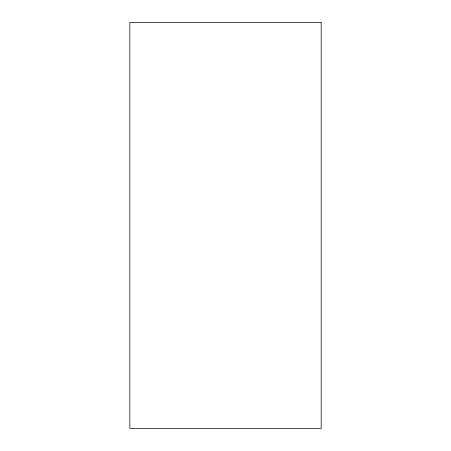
<?xml version="1.0" encoding="UTF-8"?>
<svg xmlns="http://www.w3.org/2000/svg" width="451" height="451" viewBox="0 0 451 451"><rect width="100%" height="100%" fill="white"/><g stroke="black" fill="none" stroke-linecap="round" stroke-linejoin="round"><path stroke-width="0.68" d="M321.174 22.55L129.826 22.55L129.826 428.45L321.174 428.45L321.174 22.55"/></g></svg>
